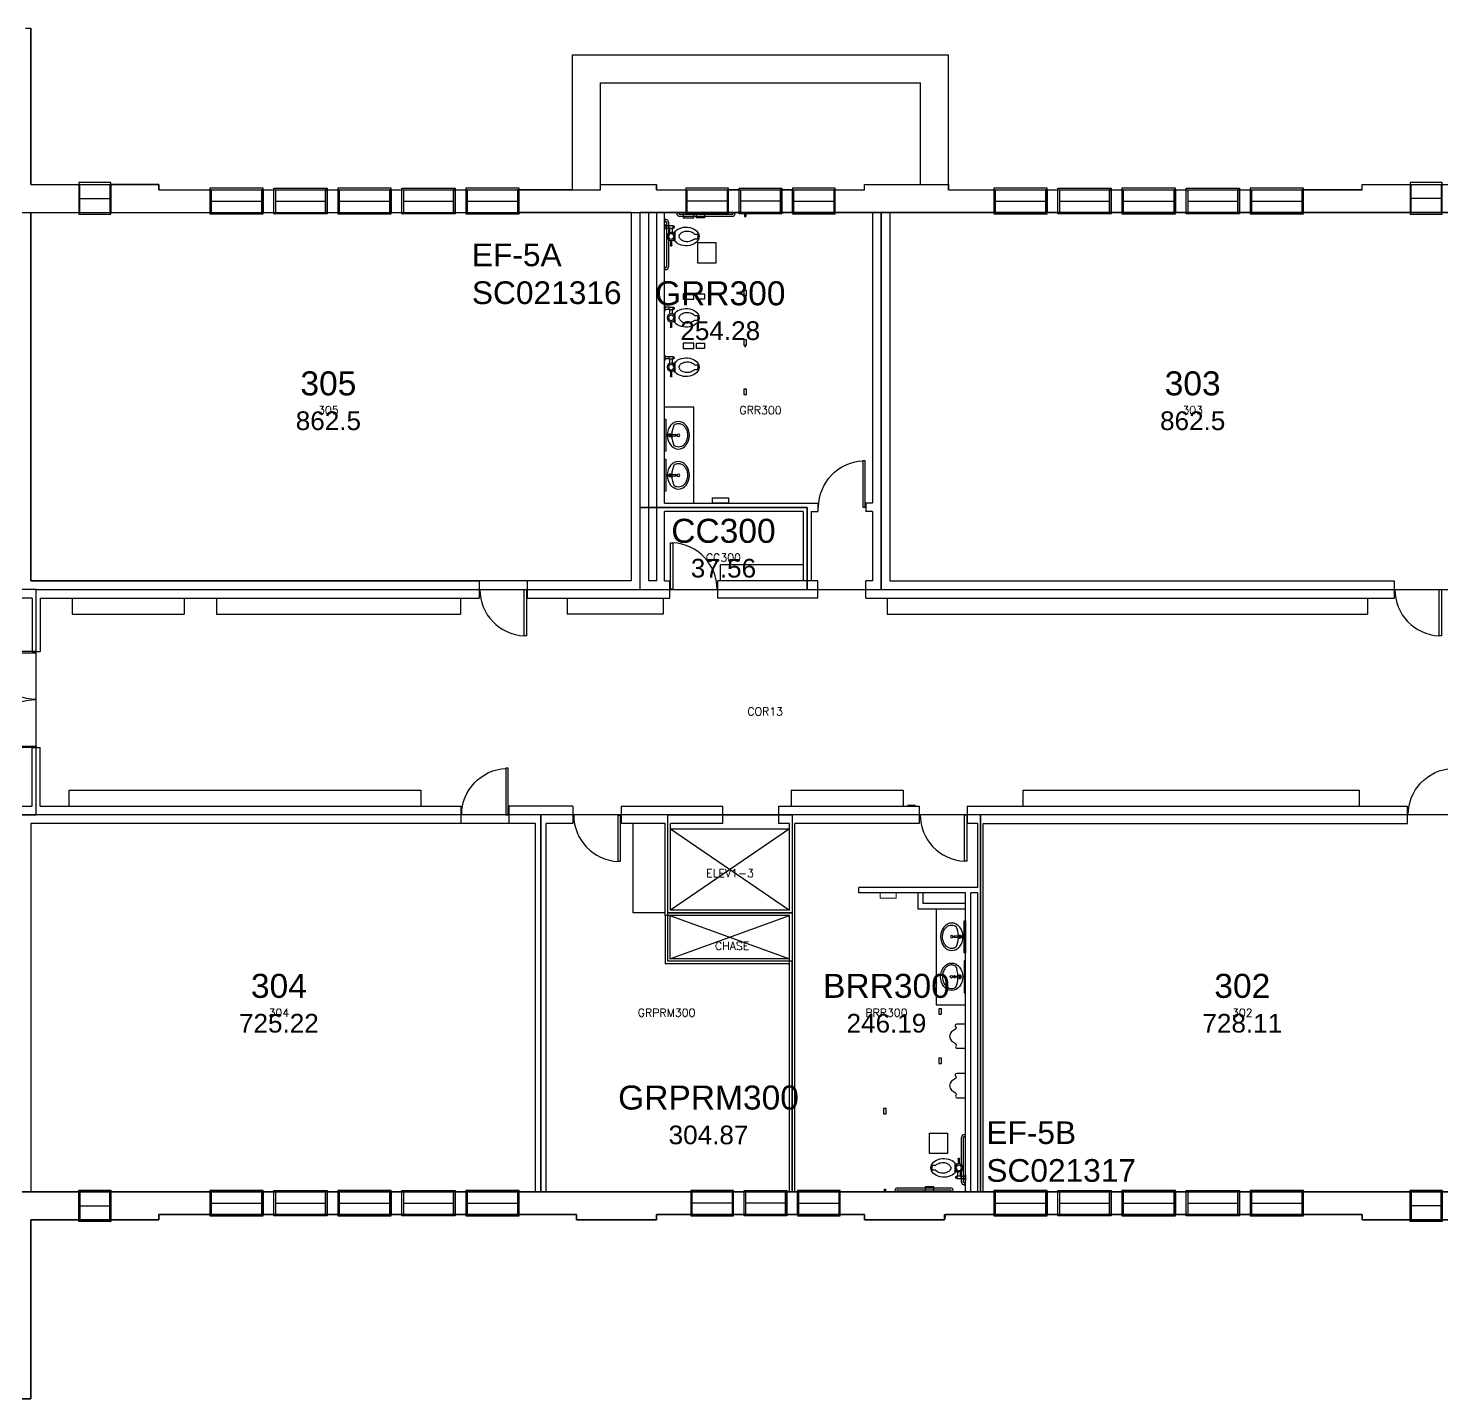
# Model space of a CAD drawing. Header units: inches. Extents: x -13030 to 12419, y -17984 to 4650.
# Drawn here: x -11968 to -10908, y -17728 to -16701 of the extents above; entities that cross this region are included whole.
import ezdxf
from ezdxf.enums import TextEntityAlignment as Align

# ---------------------------------------------------------------- set-up
doc = ezdxf.new("R2010")
doc.units = ezdxf.units.IN
doc.header["$LTSCALE"] = 48
doc.header["$MEASUREMENT"] = 0
doc.layers.get('0').update_dxf_attribs({"linetype": 'CONTINUOUS'})
for name, color, linetype in [('A-DOOR', 30, 'CONTINUOUS'), ('a-flor-chas', 41, 'CONTINUOUS'), ('A-FLR-TPTN', 30, 'CONTINUOUS'), ('A-FURN', 41, 'CONTINUOUS'), ('A-PFIX', 3, 'CONTINUOUS'), ('a-wall-int', 1, 'CONTINUOUS'), ('A-WALLS', 1, 'CONTINUOUS'), ('A-WIN', 30, 'CONTINUOUS'), ('CAFM_BLDG_OTLN', 41, 'CONTINUOUS'), ('CAFM_Gross', 200, 'CONTINUOUS'), ('CAFM_ID', 8, 'CONTINUOUS'), ('CAFM_MeasuredGross', 50, 'CONTINUOUS'), ('CAFM_SPACE', 5, 'CONTINUOUS'), ('CAFM_Space_Label', 7, 'CONTINUOUS'), ('FCA HVAC EQ', 30, 'CONTINUOUS')]:
    doc.layers.add(name, color=color, linetype=linetype)
doc.layers.add('A-FLOR-SPCL', color=2, linetype='CONTINUOUS', lineweight=15)
doc.layers.add('A-Flor-Tptn', color=30, linetype='CONTINUOUS', lineweight=18)
doc.styles.add('ARIAL', font='arial.ttf')
doc.styles.add('ATT', font='txt')
doc.styles.add('CAFM-TXT', font='txt.shx', dxfattribs={"height": 6})

# ---------------------------------------------------------------- blocks, each defined once
blk = doc.blocks.new('WN1')
for p, q in [((0, -0.5625), (0, 0.5625)), ((0, 0.5625), (1, 0.5625)), ((1, 0.5625), (1, -0.5625)), ((0, 0.5), (0.03125, 0.5)), ((0.03125, 0.5), (0.03125, -0.5)), ((1, 0.5), (0.96875, 0.5)), ((0.96875, -0.5), (0.96875, 0.5)), ((0.03125, 0), (0.96875, 0)), ((0, -0.5), (0.03125, -0.5)), ((1, -0.5), (0.96875, -0.5)), ((1, -0.5625), (0, -0.5625))]:
    blk.add_line(p, q)
blk = doc.blocks.new('DR-S90')
for p, q in [((0.015, 0.005), (0.015, 0.97)), ((0.015, 0.97), (0.062, 0.97)), ((0.062, 0.97), (0.062, 0.005)), ((0.062, 0.005), (0.015, 0.005))]:
    blk.add_line(p, q)
blk.add_arc((0.015, 0), 0.97, 360, 87.217)
blk = doc.blocks.new('DR-DOUB')
for p, q in [((0, 0.5), (0.015625, 0.5)), ((0, 0), (0, 0.5)), ((0.015625, 0.5), (0.015625, 0)), ((1, 0.5), (0.984375, 0.5)), ((0.984375, 0.5), (0.984375, 0)), ((1, 0), (1, 0.5)), ((0.015625, 0), (0, 0)), ((0.984375, 0), (1, 0))]:
    blk.add_line(p, q)
for centre, start, end in [((0, 0), 0, 90), ((1, 0), 90, 180)]:
    blk.add_arc(centre, 0.5, start, end)
blk = doc.blocks.new('A$C158C44AE')
at = {"ltscale": 0.5}
for p, q in [((8.5, 43.6), (8.5, 43.4)), ((11.5, 43.4), (8.5, 43.4)), ((9.3, 43.4), (9.3, 42.6)), ((10.8, 43.4), (10.8, 42.6)), ((11.5, 43.6), (11.5, 43.4)), ((50.5, 43.6), (50.5, 43.4)), ((53.5, 43.4), (50.5, 43.4)), ((51.3, 43.4), (51.3, 42.6)), ((52.8, 43.4), (52.8, 42.6)), ((53.5, 43.6), (53.5, 43.4)), ((0, 39), (0.2, 39)), ((0, 36), (0.2, 36)), ((0.2, 39), (0.2, 36)), ((0.2, 38.3), (1, 38.3)), ((0.2, 36.8), (1, 36.8)), ((1.5, 36.3), (1.5, 2.8)), ((3, 36.3), (3, 2.8)), ((50.8, 42.1), (11.3, 42.1)), ((50.8, 40.6), (11.3, 40.6)), ((0, 3), (0.2, 3)), ((0, 0), (0.2, 0)), ((0.2, 0), (0.2, 3)), ((0.2, 2.3), (1, 2.3)), ((0.2, 0.8), (1, 0.8))]:
    blk.add_line(p, q, dxfattribs=at)
for centre, radius, start, end in [((11.3, 42.6), 2, 180, 270), ((11.3, 42.6), 0.5, 180, 270), ((50.8, 42.6), 2, 270, 0), ((50.8, 42.6), 0.5, 270, 0), ((1, 36.3), 2, 0, 90), ((1, 36.3), 0.5, 0, 90), ((1, 2.8), 0.5, 270, 0), ((1, 2.8), 2, 270, 0)]:
    blk.add_arc(centre, radius, start, end, dxfattribs=at)
blk = doc.blocks.new('uri2')
at = {"flags": 128}
blk.add_lwpolyline([(10.4, 3.3), (7.6, 5.3, -0.277747), (7, 6.1), (7, 6.3, -0.158056), (7.3, 7.3, 0.609508), (6.4, 9), (0, 9), (0, -9), (6.6, -9, 0.685186), (7.4, -7.1, -0.211068), (7, -6.3), (7, -6.1, -0.277747), (7.6, -5.3), (10.4, -3.3, 0.481728), (10.4, 3.3)], format="xyb", close=True, dxfattribs=at)
blk = doc.blocks.new('push lav')
for p, q in [((0.8, -6.1), (-0.7, -6.1)), ((-0.4, -4.7), (-0.5, -2.2)), ((0.5, -2.2), (0.4, -4.7))]:
    blk.add_line(p, q)
for points in [[(-7.9, -3.2, 0.098679), (-0.6, -4.8, 0.098679)], [(0.7, -4.8, 0.097688), (7.9, -3.2)]]:
    blk.add_lwpolyline(points, format="xyb")
blk.add_lwpolyline([(-0.2, -4.7), (0.2, -4.7, -0.414214), (0.8, -5.3), (0.8, -6.9, -0.414214), (0.7, -7), (-0.6, -7, -0.414214), (-0.7, -6.9), (-0.7, -5.3, -0.414214)], format="xyb", close=True)
blk.add_circle((0, 0), 0.933)
for centre, radius, start, end in [((0, -6.2), 1.25, 128.8964, 51.1036), ((0, -6.2), 1, 142.1808, 218.2793), ((0, -2.2), 0.699, 313.1856, 225.4202), ((0, -6.2), 1, 233.5734, 306.4266), ((0, -2.2), 0.498, 354.7676, 181.7296), ((0, -6.2), 1, 321.7207, 37.8192)]:
    blk.add_arc(centre, radius, start, end)
blk.add_ellipse((0, -0.1), major_axis=(-10.3, 0), ratio=0.812465)
blk.add_open_spline([(7.9, -3.2), (8, -2.9), (8.2, -2.7), (8.6, -1.7), (8.8, -1), (8.9, 0.6), (8.7, 1.4), (8.1, 2.9), (7.6, 3.6), (6.3, 4.8), (5.5, 5.4), (3.6, 6.3), (2.6, 6.6), (0.5, 6.9), (-0.6, 6.9), (-2.7, 6.5), (-3.7, 6.2), (-5.6, 5.3), (-6.4, 4.8), (-7.6, 3.5), (-8.1, 2.8), (-8.7, 1.3), (-8.8, 0.6), (-8.8, -0.1), (-8.8, -0.7), (-8.7, -1.3), (-8.4, -2.3), (-8.2, -2.8), (-7.9, -3.2)], degree=3, knots=[2.657916, 2.657916, 2.657916, 2.657916, 2.76688, 2.76688, 3.121874, 3.121874, 3.476868, 3.476868, 3.831863, 3.831863, 4.186857, 4.186857, 4.541851, 4.541851, 4.896845, 4.896845, 5.251839, 5.251839, 5.606834, 5.606834, 5.961828, 5.961828, 6.283185, 6.283185, 6.283185, 6.565106, 6.565106, 6.766844, 6.766844, 6.766844, 6.766844])
blk = doc.blocks.new('toidy3')
at = {"color": 0, "linetype": 'ByBlock', "lineweight": -2}
for p, q in [((4.6, 3), (4.4, 6.7)), ((4.6, 7), (5.3, 7)), ((5.6, 6.7), (5.4, 3)), ((8, 3.7), (8, -3.7)), ((22.4, 1.8), (25.7, 1.8)), ((3.5, -6.3), (0.2, -6.3)), ((3.5, -7.9), (0.2, -7.9)), ((4, -2.8), (4, -6)), ((6, -2.8), (6, -6)), ((22.4, -1.8), (25.7, -1.8))]:
    blk.add_line(p, q, dxfattribs=at)
for points in [[(0, -9.1), (0.2, -9.1), (0.2, -5.1), (0, -5.1)], [(3.5, -8.1), (6.4, -8.1), (6.4, -6), (3.5, -6)], [(6.4, -7.9), (6.9, -7.9), (6.9, -6.3), (6.4, -6.3)], [(6.9, -7.4), (7.3, -7.4), (7.3, -6.7), (6.9, -6.7)]]:
    blk.add_lwpolyline(points, close=True, dxfattribs=at)
for radius in [3.02, 2.02]:
    blk.add_circle((5, 0), radius, dxfattribs=at)
for centre, radius, start, end in [((4.6, 6.7), 0.25, 90, 185.3528), ((5.3, 6.7), 0.25, 354.6472, 90), ((3.6, 8), 6.17, 298.4995, 315.9186), ((3.6, -8), 6.17, 44.0814, 61.5005)]:
    blk.add_arc(centre, radius, start, end, dxfattribs=at)
blk.add_ellipse((16.2, 0), major_axis=(9.75, 0), ratio=0.717949, start_param=3.703662, end_param=8.862708, dxfattribs=at)
for points, knots in [([(22.4, 1.8), (22.2, 1.9), (22.1, 2.1), (21.6, 2.5), (21.3, 2.8), (20.4, 3.3), (19.8, 3.5), (18.7, 3.8), (18.1, 3.9), (16.9, 4), (16.3, 4), (15.2, 3.8), (14.6, 3.7), (13.6, 3.3), (13.1, 3), (12.3, 2.5), (12, 2.2), (11.5, 1.5), (11.3, 1.2), (11.1, 0.6), (11, 0.3), (11, 0), (11, 0), (11, 0), (11, -0.3), (11, -0.6), (11.3, -1.2), (11.4, -1.5), (11.9, -2.1), (12.2, -2.4), (13, -3), (13.5, -3.2), (14.5, -3.6), (15, -3.8), (16.2, -4), (16.8, -4), (18, -4), (18.6, -3.9), (19.7, -3.6), (20.3, -3.4), (21.2, -2.9), (21.6, -2.6), (22.1, -2.1), (22.2, -1.9), (22.4, -1.8)], [3.676977, 3.676977, 3.676977, 3.676977, 3.813181, 3.813181, 4.085551, 4.085551, 4.357921, 4.357921, 4.630291, 4.630291, 4.902661, 4.902661, 5.175031, 5.175031, 5.447402, 5.447402, 5.719772, 5.719772, 5.992142, 5.992142, 6.264512, 6.264512, 6.283185, 6.283185, 6.283185, 6.555555, 6.555555, 6.827925, 6.827925, 7.100296, 7.100296, 7.372666, 7.372666, 7.645036, 7.645036, 7.917406, 7.917406, 8.189776, 8.189776, 8.462146, 8.462146, 8.734516, 8.734516, 8.889387, 8.889387, 8.889387, 8.889387]), ([(24.6, -1.8), (24.7, -1.5), (24.8, -1.1), (25.1, -0.2), (25, 0.5), (24.8, 1.4), (24.7, 1.6), (24.6, 1.8)], [2.8272874, 2.8272874, 2.8272874, 2.8272874, 2.9918259, 2.9918259, 3.3572959, 3.3572959, 3.4559427, 3.4559427, 3.4559427, 3.4559427])]:
    blk.add_open_spline(points, degree=3, knots=knots, dxfattribs=at)
at = {"style": 'ATT', "text_generation_flag": 4}
for tag, p, flags in [('ITEM', (36.1, -2.5), 3), ('ROOM_NUMBER', (36.1, -17.5), 1)]:
    blk.add_attdef(tag, p, '', height=6, dxfattribs=dict(at, flags=flags))

msp = doc.modelspace()

# ---------------------------------------------------------------- linework, layer by layer
at = {"layer": 'A-DOOR'}
for p, q in [((-11266.2, -17325), (-11266.2, -17290.3)), ((-11266.2, -17290.3), (-11264.5, -17290.3)), ((-11264.5, -17290.3), (-11264.5, -17325)), ((-11264.5, -17325), (-11266.2, -17325))]:
    msp.add_line(p, q, dxfattribs=at)
msp.add_ellipse((-11264.5, -17290.1), major_axis=(-24.7, -24.7), ratio=1, start_param=5.497787, end_param=7.020011, dxfattribs=at)
at = {"layer": 'a-flor-chas'}
for p, q in [((-11487, -17398.2), (-11397.4, -17365.8)), ((-11487, -17365.8), (-11397.4, -17398.2))]:
    msp.add_line(p, q, dxfattribs=at)
at = {"layer": 'A-FLOR-SPCL'}
msp.add_line((-11302.9, -17283.1), (-11308.9, -17283.1), dxfattribs=at)
at = {"layer": 'A-Flor-Tptn'}
msp.add_lwpolyline([(-11329.3, -17348.8), (-11329.3, -17352.8), (-11317.3, -17352.8), (-11317.3, -17348.8), (-11329.3, -17348.8)], dxfattribs=at)
at = {"layer": 'A-FLR-TPTN'}
for p, q in [((-11431.1, -16838.8), (-11431.1, -16841.8)), ((-11430.1, -16838.8), (-11430.1, -16841.8)), ((-11431.1, -16841.8), (-11430.1, -16841.8)), ((-11431.1, -16902.3), (-11430.1, -16902.3)), ((-11431.1, -16939.3), (-11430.1, -16939.3)), ((-11491.1, -16993.8), (-11490.1, -16993.8)), ((-11490.1, -16993.8), (-11490.1, -17017.8)), ((-11490.1, -17017.8), (-11491.1, -17017.8)), ((-11491.1, -17023.8), (-11490.1, -17023.8)), ((-11490.1, -17023.8), (-11490.1, -17047.8)), ((-11490.1, -17047.8), (-11491.1, -17047.8)), ((-11266.4, -17393.6), (-11266.4, -17369.6)), ((-11266.4, -17369.6), (-11265.4, -17369.6)), ((-11265.4, -17369.6), (-11265.4, -17393.6)), ((-11265.4, -17393.6), (-11266.4, -17393.6)), ((-11266.4, -17399.6), (-11266.4, -17423.6)), ((-11265.4, -17399.6), (-11266.4, -17399.6)), ((-11265.4, -17423.6), (-11265.4, -17399.6)), ((-11266.4, -17423.6), (-11265.4, -17423.6)), ((-11326.4, -17570.8), (-11325.4, -17570.8)), ((-11326.4, -17570.8), (-11326.4, -17572.8)), ((-11325.4, -17570.8), (-11325.4, -17572.8))]:
    msp.add_line(p, q, dxfattribs=at)
for points in [[(-11477.1, -16842.8), (-11469.1, -16842.8), (-11469.1, -16838.8), (-11477.1, -16838.8), (-11477.1, -16842.8)], [(-11467.1, -16838.8), (-11461.1, -16838.8), (-11461.1, -16842.8), (-11467.1, -16842.8), (-11467.1, -16838.8)], [(-11477.1, -16903.8), (-11469.1, -16903.8), (-11469.1, -16899.8), (-11477.1, -16899.8), (-11477.1, -16903.8)], [(-11467.1, -16899.8), (-11461.1, -16899.8), (-11461.1, -16903.8), (-11467.1, -16903.8), (-11467.1, -16899.8)], [(-11431.6, -16897.3), (-11431.6, -16901.3), (-11429.6, -16901.3), (-11429.6, -16897.3), (-11431.6, -16897.3)], [(-11431.6, -16934.3), (-11431.6, -16938.3), (-11429.6, -16938.3), (-11429.6, -16934.3), (-11431.6, -16934.3)], [(-11477.1, -16940.8), (-11469.1, -16940.8), (-11469.1, -16936.8), (-11477.1, -16936.8), (-11477.1, -16940.8)], [(-11467.1, -16936.8), (-11461.1, -16936.8), (-11461.1, -16940.8), (-11467.1, -16940.8), (-11467.1, -16936.8)], [(-11431.6, -16971.3), (-11431.6, -16975.3), (-11429.6, -16975.3), (-11429.6, -16971.3), (-11431.6, -16971.3)], [(-11455.1, -17056.8), (-11455.1, -17052.8), (-11443.1, -17052.8), (-11443.1, -17056.8), (-11455.1, -17056.8)], [(-11285.4, -17435.7), (-11285.4, -17439.7), (-11283.4, -17439.7), (-11283.4, -17435.7), (-11285.4, -17435.7)], [(-11285.4, -17472.7), (-11285.4, -17476.7), (-11283.4, -17476.7), (-11283.4, -17472.7), (-11285.4, -17472.7)], [(-11326.9, -17510.3), (-11326.9, -17514.3), (-11324.9, -17514.3), (-11324.9, -17510.3), (-11326.9, -17510.3)], [(-11289.4, -17572.8), (-11295.4, -17572.8), (-11295.4, -17568.8), (-11289.4, -17568.8), (-11289.4, -17572.8)]]:
    msp.add_lwpolyline(points, dxfattribs=at)
at = {"layer": 'A-FURN'}
for p, q in [((-11387.1, -17102.8), (-11449.1, -17102.8)), ((-11449.1, -17114.8), (-11449.1, -17102.8)), ((-11935.1, -17127.8), (-11935.1, -17139.8)), ((-11851.1, -17127.8), (-11851.1, -17139.8)), ((-11827.1, -17127.8), (-11827.1, -17139.8)), ((-11644.1, -17127.8), (-11644.1, -17139.8)), ((-11564.1, -17127.8), (-11564.1, -17139.8)), ((-11492.1, -17127.8), (-11492.1, -17139.8)), ((-11324.1, -17127.8), (-11324.1, -17139.8)), ((-10964.1, -17127.8), (-10964.1, -17139.8)), ((-11935.1, -17139.8), (-11851.1, -17139.8)), ((-11827.1, -17139.8), (-11644.1, -17139.8)), ((-11492.1, -17139.8), (-11564.1, -17139.8)), ((-11324.1, -17139.8), (-10964.1, -17139.8)), ((-11937.7, -17271.8), (-11673.7, -17271.8)), ((-11937.7, -17271.8), (-11937.7, -17283.8)), ((-11673.7, -17271.8), (-11673.7, -17283.8)), ((-11396.1, -17271.8), (-11312.1, -17271.8)), ((-11396.1, -17271.8), (-11396.1, -17283.8)), ((-11312.1, -17271.8), (-11312.1, -17283.8)), ((-11222.1, -17271.8), (-10970.1, -17271.8)), ((-11222.1, -17283.8), (-11222.1, -17271.8)), ((-10970.1, -17283.8), (-10970.1, -17271.8)), ((-11514.6, -17363.8), (-11514.6, -17296.8)), ((-11397.4, -17300.8), (-11486.6, -17361.8)), ((-11486.6, -17300.8), (-11397.4, -17361.8)), ((-11486.6, -17300.8), (-11397.4, -17300.8)), ((-11490.6, -17363.8), (-11514.6, -17363.8))]:
    msp.add_line(p, q, dxfattribs=at)
for points in [[(-11469.1, -17056.8), (-11469.1, -16984.8), (-11491.1, -16984.8)], [(-11287.4, -17360.6), (-11287.4, -17432.6), (-11265.4, -17432.6)]]:
    msp.add_lwpolyline(points, dxfattribs=at)
at = {"layer": 'A-PFIX'}
for p, q in [((-11491.1, -17013.7), (-11491.1, -16989.7)), ((-11491.1, -17013.7), (-11491.1, -16989.7)), ((-11491.1, -17043.7), (-11491.1, -17019.7)), ((-11491.1, -17043.7), (-11491.1, -17019.7))]:
    msp.add_line(p, q, dxfattribs=at)
at = {"layer": 'a-wall-int'}
for p, q in [((-11490.6, -17365.8), (-11490.6, -17401.8)), ((-11487, -17365.8), (-11487, -17398.2)), ((-11397.4, -17398.2), (-11487, -17398.2)), ((-11397.4, -17401.8), (-11490.6, -17401.8))]:
    msp.add_line(p, q, dxfattribs=at)
at = {"layer": 'A-WALLS'}
for p, q in [((-11970.1, -16700.8), (-11966.1, -16700.8)), ((-11966.1, -16700.8), (-11966.1, -16817.8)), ((-11966.1, -16817.8), (-11966.1, -16700.8)), ((-11560.1, -16720.8), (-11278.1, -16720.8)), ((-11560.1, -16821.8), (-11560.1, -16720.8)), ((-11278.1, -16821.8), (-11278.1, -16720.8)), ((-11539.1, -16741.8), (-11299.1, -16741.8)), ((-11539.1, -16817.8), (-11539.1, -16741.8)), ((-11299.1, -16817.8), (-11299.1, -16741.8)), ((-11966.1, -16817.8), (-11930.1, -16817.8)), ((-11930.1, -16817.8), (-11930.1, -16838.8)), ((-11906.1, -16817.8), (-11906.1, -16838.8)), ((-11870.1, -16817.8), (-11906.1, -16817.8)), ((-11870.1, -16821.8), (-11870.1, -16817.8)), ((-11539.1, -16817.8), (-11497.1, -16817.8)), ((-11497.1, -16821.8), (-11497.1, -16817.8)), ((-11341.1, -16821.8), (-11341.1, -16817.8)), ((-11341.1, -16817.8), (-11299.1, -16817.8)), ((-10968.1, -16817.8), (-10932.1, -16817.8)), ((-10968.1, -16821.8), (-10968.1, -16817.8)), ((-10932.1, -16817.8), (-10932.1, -16838.8)), ((-11870.1, -16821.8), (-11832.1, -16821.8)), ((-11832.1, -16821.8), (-11832.1, -16838.8)), ((-11792.1, -16821.8), (-11792.1, -16838.8)), ((-11792.1, -16821.8), (-11784.1, -16821.8)), ((-11784.1, -16838.8), (-11784.1, -16821.8)), ((-11744.1, -16838.8), (-11744.1, -16821.8)), ((-11744.1, -16821.8), (-11736.1, -16821.8)), ((-11736.1, -16821.8), (-11736.1, -16838.8)), ((-11696.1, -16821.8), (-11696.1, -16838.8)), ((-11696.1, -16821.8), (-11688.1, -16821.8)), ((-11688.1, -16838.8), (-11688.1, -16821.8)), ((-11648.1, -16838.8), (-11648.1, -16821.8)), ((-11648.1, -16821.8), (-11640.1, -16821.8)), ((-11640.1, -16821.8), (-11640.1, -16838.8)), ((-11600.1, -16838.8), (-11600.1, -16821.8)), ((-11560.1, -16821.8), (-11600.1, -16821.8)), ((-11497.1, -16821.8), (-11475.1, -16821.8)), ((-11475.1, -16821.8), (-11475.1, -16838.8)), ((-11443.1, -16838.8), (-11443.1, -16821.8)), ((-11435.1, -16821.8), (-11443.1, -16821.8)), ((-11435.1, -16838.8), (-11435.1, -16821.8)), ((-11403.1, -16838.8), (-11403.1, -16821.8)), ((-11395.1, -16821.8), (-11403.1, -16821.8)), ((-11395.1, -16838.8), (-11395.1, -16821.8)), ((-11363.1, -16821.8), (-11341.1, -16821.8)), ((-11363.1, -16838.8), (-11363.1, -16821.8)), ((-11278.1, -16821.8), (-11244.1, -16821.8)), ((-11244.1, -16821.8), (-11244.1, -16838.8)), ((-11204.1, -16821.8), (-11196.1, -16821.8)), ((-11204.1, -16821.8), (-11204.1, -16838.8)), ((-11196.1, -16838.8), (-11196.1, -16821.8)), ((-11156.1, -16821.8), (-11148.1, -16821.8)), ((-11156.1, -16838.8), (-11156.1, -16821.8)), ((-11148.1, -16821.8), (-11148.1, -16838.8)), ((-11108.1, -16821.8), (-11100.1, -16821.8)), ((-11108.1, -16821.8), (-11108.1, -16838.8)), ((-11100.1, -16838.8), (-11100.1, -16821.8)), ((-11060.1, -16821.8), (-11052.1, -16821.8)), ((-11060.1, -16838.8), (-11060.1, -16821.8)), ((-11052.1, -16821.8), (-11052.1, -16838.8)), ((-10968.1, -16821.8), (-11012.1, -16821.8)), ((-11012.1, -16838.8), (-11012.1, -16821.8)), ((-11966.1, -16838.8), (-11930.1, -16838.8)), ((-11966.1, -16838.8), (-11966.1, -17114.8)), ((-11906.1, -16838.8), (-11832.1, -16838.8)), ((-11792.1, -16838.8), (-11784.1, -16838.8)), ((-11744.1, -16838.8), (-11736.1, -16838.8)), ((-11696.1, -16838.8), (-11688.1, -16838.8)), ((-11648.1, -16838.8), (-11640.1, -16838.8)), ((-11516.1, -16838.8), (-11600.1, -16838.8)), ((-11516.1, -16838.8), (-11516.1, -17114.8)), ((-11503.1, -16838.8), (-11497.1, -16838.8)), ((-11503.1, -16838.8), (-11503.1, -17114.8)), ((-11497.1, -16838.8), (-11497.1, -17114.8)), ((-11491.1, -16838.8), (-11475.1, -16838.8)), ((-11491.1, -17056.8), (-11491.1, -16838.8)), ((-11491.1, -16874.3), (-11491.1, -16838.8)), ((-11435.1, -16838.8), (-11443.1, -16838.8)), ((-11395.1, -16838.8), (-11403.1, -16838.8)), ((-11363.1, -16838.8), (-11335.1, -16838.8)), ((-11335.1, -16838.8), (-11335.1, -17056.8)), ((-11322.1, -16838.8), (-11322.1, -17114.8)), ((-11322.1, -16838.8), (-11244.1, -16838.8)), ((-11204.1, -16838.8), (-11196.1, -16838.8)), ((-11156.1, -16838.8), (-11148.1, -16838.8)), ((-11108.1, -16838.8), (-11100.1, -16838.8)), ((-11060.1, -16838.8), (-11052.1, -16838.8)), ((-10932.1, -16838.8), (-11012.1, -16838.8)), ((-11491.1, -17056.8), (-11376.1, -17056.8)), ((-11376.1, -17056.8), (-11376.1, -17062.8)), ((-11335.1, -17056.8), (-11340.1, -17056.8)), ((-11340.1, -17056.8), (-11340.1, -17062.8)), ((-11491.1, -17114.8), (-11491.1, -17062.8)), ((-11387.1, -17062.8), (-11491.1, -17062.8)), ((-11387.1, -17062.8), (-11387.1, -17114.8)), ((-11381.1, -17062.8), (-11381.1, -17114.8)), ((-11381.1, -17062.8), (-11376.1, -17062.8)), ((-11335.1, -17062.8), (-11340.1, -17062.8)), ((-11335.1, -17062.8), (-11335.1, -17114.8)), ((-11966.1, -17114.8), (-11630.1, -17114.8)), ((-11630.1, -17114.8), (-11630.1, -17127.8)), ((-11516.1, -17114.8), (-11594.1, -17114.8)), ((-11594.1, -17114.8), (-11594.1, -17127.8)), ((-11497.1, -17114.8), (-11503.1, -17114.8)), ((-11491.1, -17114.8), (-11487.1, -17114.8)), ((-11487.1, -17127.8), (-11487.1, -17114.8)), ((-11387.1, -17114.8), (-11451.1, -17114.8)), ((-11451.1, -17127.8), (-11451.1, -17114.8)), ((-11381.1, -17114.8), (-11387.1, -17114.8)), ((-11376.1, -17114.8), (-11381.1, -17114.8)), ((-11376.1, -17127.8), (-11376.1, -17114.8)), ((-11335.1, -17114.8), (-11340.1, -17114.8)), ((-11340.1, -17127.8), (-11340.1, -17114.8)), ((-11322.1, -17114.8), (-10944.1, -17114.8)), ((-10944.1, -17114.8), (-10944.1, -17127.8)), ((-11965.1, -17127.8), (-12007.1, -17127.8)), ((-11965.1, -17127.8), (-11965.1, -17167.8)), ((-11959.1, -17127.8), (-11959.1, -17167.8)), ((-11959.1, -17127.8), (-11630.1, -17127.8)), ((-11594.1, -17127.8), (-11487.1, -17127.8)), ((-11376.1, -17127.8), (-11451.1, -17127.8)), ((-11340.1, -17127.8), (-10944.1, -17127.8)), ((-11965.1, -17167.8), (-11959.1, -17167.8)), ((-11965.1, -17283.8), (-11965.1, -17239.8)), ((-11965.1, -17239.8), (-11959.1, -17239.8)), ((-11959.1, -17283.8), (-11959.1, -17239.8)), ((-12001.1, -17283.8), (-11965.1, -17283.8)), ((-11959.1, -17283.8), (-11643.7, -17283.8)), ((-11643.7, -17283.8), (-11643.7, -17296.8)), ((-11559.7, -17283.8), (-11607.7, -17283.8)), ((-11607.7, -17283.8), (-11607.7, -17296.8)), ((-11559.7, -17283.8), (-11559.7, -17296.8)), ((-11523.7, -17283.8), (-11523.7, -17296.8)), ((-11523.7, -17283.8), (-11447.4, -17283.8)), ((-11447.4, -17296.8), (-11447.4, -17283.8)), ((-11405.4, -17296.8), (-11405.4, -17283.8)), ((-11405.4, -17283.8), (-11300.1, -17283.8)), ((-11300.1, -17283.8), (-11300.1, -17296.8)), ((-11264.1, -17283.8), (-11264.1, -17296.8)), ((-11264.1, -17283.8), (-10934.1, -17283.8)), ((-10934.1, -17296.8), (-10934.1, -17283.8)), ((-11966.1, -17296.8), (-11966.1, -17572.8)), ((-11587.7, -17296.8), (-11966.1, -17296.8)), ((-11587.7, -17296.8), (-11607.7, -17296.8)), ((-11587.7, -17296.8), (-11607.7, -17296.8)), ((-11587.7, -17572.8), (-11587.7, -17296.8)), ((-11579.7, -17572.8), (-11579.7, -17296.8)), ((-11559.7, -17296.8), (-11579.7, -17296.8)), ((-11490.6, -17296.8), (-11523.7, -17296.8)), ((-11490.6, -17365.8), (-11490.6, -17296.8)), ((-11486.6, -17361.8), (-11486.6, -17296.8)), ((-11447.4, -17296.8), (-11486.6, -17296.8)), ((-11397.4, -17296.8), (-11405.4, -17296.8)), ((-11397.4, -17361.8), (-11397.4, -17296.8)), ((-11393.4, -17572.8), (-11393.4, -17296.8)), ((-11300.1, -17296.8), (-11393.4, -17296.8)), ((-11256.1, -17296.8), (-11264.1, -17296.8)), ((-11256.1, -17344.8), (-11256.1, -17296.8)), ((-11252.1, -17572.8), (-11252.1, -17296.8)), ((-11252.1, -17296.8), (-10934.1, -17296.8)), ((-11256.1, -17344.8), (-11345.4, -17344.8)), ((-11345.4, -17348.8), (-11345.4, -17344.8)), ((-11265.4, -17348.8), (-11345.4, -17348.8)), ((-11301.2, -17348.8), (-11301.2, -17360.6)), ((-11297.2, -17356.6), (-11297.2, -17348.8)), ((-11265.4, -17356.6), (-11297.2, -17356.6)), ((-11265.4, -17572.8), (-11265.4, -17348.8)), ((-11256.1, -17348.8), (-11261.4, -17348.8)), ((-11261.4, -17572.8), (-11261.4, -17348.8)), ((-11256.1, -17572.8), (-11256.1, -17348.8)), ((-11397.4, -17365.8), (-11490.6, -17365.8)), ((-11397.4, -17361.8), (-11486.6, -17361.8)), ((-11397.4, -17572.8), (-11397.4, -17365.8)), ((-11301.2, -17360.6), (-11265.4, -17360.6)), ((-11966.1, -17572.8), (-11930.1, -17572.8)), ((-11930.1, -17593.8), (-11930.1, -17572.8)), ((-11906.1, -17593.8), (-11906.1, -17572.8)), ((-11906.1, -17572.8), (-11832.1, -17572.8)), ((-11832.1, -17572.8), (-11832.1, -17589.8)), ((-11792.1, -17572.8), (-11784.1, -17572.8)), ((-11792.1, -17572.8), (-11792.1, -17589.8)), ((-11784.1, -17589.8), (-11784.1, -17572.8)), ((-11744.1, -17572.8), (-11736.1, -17572.8)), ((-11744.1, -17589.8), (-11744.1, -17572.8)), ((-11736.1, -17572.8), (-11736.1, -17589.8)), ((-11696.1, -17572.8), (-11688.1, -17572.8)), ((-11696.1, -17572.8), (-11696.1, -17589.8)), ((-11688.1, -17589.8), (-11688.1, -17572.8)), ((-11648.1, -17572.8), (-11640.1, -17572.8)), ((-11648.1, -17589.8), (-11648.1, -17572.8)), ((-11640.1, -17572.8), (-11640.1, -17589.8)), ((-11587.7, -17572.8), (-11600.1, -17572.8)), ((-11600.1, -17589.8), (-11600.1, -17572.8)), ((-11579.7, -17572.8), (-11471.4, -17572.8)), ((-11471.4, -17572.8), (-11471.4, -17589.8)), ((-11439.4, -17589.8), (-11439.4, -17572.8)), ((-11431.4, -17572.8), (-11439.4, -17572.8)), ((-11431.4, -17589.8), (-11431.4, -17572.8)), ((-11399.4, -17589.8), (-11399.4, -17572.8)), ((-11391.4, -17572.8), (-11399.4, -17572.8)), ((-11391.4, -17589.8), (-11391.4, -17572.8)), ((-11265.4, -17572.8), (-11359.4, -17572.8)), ((-11359.4, -17589.8), (-11359.4, -17572.8)), ((-11261.4, -17572.8), (-11256.1, -17572.8)), ((-11252.1, -17572.8), (-11244.1, -17572.8)), ((-11244.1, -17572.8), (-11244.1, -17589.8)), ((-11204.1, -17572.8), (-11204.1, -17589.8)), ((-11204.1, -17572.8), (-11196.1, -17572.8)), ((-11196.1, -17589.8), (-11196.1, -17572.8)), ((-11156.1, -17589.8), (-11156.1, -17572.8)), ((-11156.1, -17572.8), (-11148.1, -17572.8)), ((-11148.1, -17572.8), (-11148.1, -17589.8)), ((-11108.1, -17572.8), (-11108.1, -17589.8)), ((-11108.1, -17572.8), (-11100.1, -17572.8)), ((-11100.1, -17589.8), (-11100.1, -17572.8)), ((-11060.1, -17589.8), (-11060.1, -17572.8)), ((-11060.1, -17572.8), (-11052.1, -17572.8)), ((-11052.1, -17572.8), (-11052.1, -17589.8)), ((-10932.1, -17572.8), (-11012.1, -17572.8)), ((-11012.1, -17589.8), (-11012.1, -17572.8)), ((-10932.1, -17593.8), (-10932.1, -17572.8)), ((-11870.1, -17589.8), (-11870.1, -17593.8)), ((-11870.1, -17589.8), (-11832.1, -17589.8)), ((-11792.1, -17589.8), (-11784.1, -17589.8)), ((-11744.1, -17589.8), (-11736.1, -17589.8)), ((-11696.1, -17589.8), (-11688.1, -17589.8)), ((-11648.1, -17589.8), (-11640.1, -17589.8)), ((-11557.1, -17589.8), (-11600.1, -17589.8)), ((-11557.1, -17589.8), (-11557.1, -17593.8)), ((-11497.1, -17589.8), (-11497.1, -17593.8)), ((-11497.1, -17589.8), (-11471.4, -17589.8)), ((-11431.4, -17589.8), (-11439.4, -17589.8)), ((-11391.4, -17589.8), (-11399.4, -17589.8)), ((-11341.1, -17589.8), (-11359.4, -17589.8)), ((-11341.1, -17589.8), (-11341.1, -17593.8)), ((-11281.1, -17589.8), (-11281.1, -17593.8)), ((-11281.1, -17589.8), (-11244.1, -17589.8)), ((-11204.1, -17589.8), (-11196.1, -17589.8)), ((-11156.1, -17589.8), (-11148.1, -17589.8)), ((-11108.1, -17589.8), (-11100.1, -17589.8)), ((-11060.1, -17589.8), (-11052.1, -17589.8)), ((-10968.1, -17589.8), (-11012.1, -17589.8)), ((-10968.1, -17589.8), (-10968.1, -17593.8)), ((-11966.1, -17593.8), (-11930.1, -17593.8)), ((-11966.1, -17593.8), (-11966.1, -17727.8)), ((-11870.1, -17593.8), (-11906.1, -17593.8)), ((-11557.1, -17593.8), (-11497.1, -17593.8)), ((-11341.1, -17593.8), (-11281.1, -17593.8)), ((-10968.1, -17593.8), (-10932.1, -17593.8)), ((-11966.1, -17727.8), (-11987.1, -17727.8))]:
    msp.add_line(p, q, dxfattribs=at)
at = {"layer": 'CAFM_BLDG_OTLN'}
msp.add_lwpolyline([(-11987.1, -17727.8), (-11966.1, -17727.8), (-11966.1, -17593.8), (-11870.1, -17593.8), (-11870.1, -17589.8), (-11557.1, -17589.8), (-11557.1, -17593.8), (-11497.1, -17593.8), (-11497.1, -17589.8), (-11341.1, -17589.8), (-11341.1, -17593.8), (-11281.1, -17593.8), (-11281.1, -17589.8), (-10968.1, -17589.8), (-10968.1, -17593.8), (-10872.1, -17593.8)], dxfattribs=at)
at = {"layer": 'CAFM_Gross'}
for points in [[(-11970.1, -16700.8), (-11966.1, -16700.8), (-11966.1, -16817.8), (-11870.1, -16817.8), (-11870.1, -16821.8), (-11539.1, -16821.8), (-11539.1, -16817.8), (-11497.1, -16817.8), (-11497.1, -16821.8), (-11341.1, -16821.8), (-11341.1, -16817.8), (-11278.1, -16817.8), (-11278.1, -16821.8), (-10968.1, -16821.8), (-10968.1, -16817.8), (-10872.1, -16817.8)], [(-10872.1, -17593.8), (-10968.1, -17593.8), (-10968.1, -17589.8), (-11280.4, -17589.8), (-11281.1, -17593.8), (-11341.1, -17593.8), (-11341.1, -17589.8), (-11497.1, -17589.8), (-11497.1, -17593.8), (-11557.1, -17593.8), (-11557.1, -17589.8), (-11870.1, -17589.8), (-11870.1, -17593.8), (-11966.1, -17593.8), (-11966.1, -17727.8), (-11987.1, -17727.8)]]:
    msp.add_lwpolyline(points, dxfattribs=at)
at = {"layer": 'CAFM_MeasuredGross'}
msp.add_lwpolyline([(-11987.1, -16838.8), (-10851.1, -16838.8), (-10851.1, -16700.8), (-10575.1, -16700.8), (-10575.1, -17710.8), (-10851.1, -17710.8), (-10851.1, -17572.8), (-11987.1, -17572.8), (-11987.1, -17710.8), (-12263.1, -17710.8), (-12263.1, -16700.8), (-11987.1, -16700.8)], close=True, dxfattribs=at)
at = {"layer": 'CAFM_SPACE'}
for points in [[(-11966.1, -17114.8), (-11966.1, -16838.8), (-11516.1, -16838.8), (-11516.1, -17114.8)], [(-11384.1, -17059.8), (-11384.1, -17121.3), (-11328.6, -17121.3), (-11328.6, -16838.8), (-11509.6, -16838.8), (-11509.6, -17059.8)], [(-10861.6, -17121.3), (-10861.6, -16838.8), (-11328.6, -16838.8), (-11328.6, -17121.3)], [(-11509.6, -17059.8), (-11509.6, -17121.3), (-11384.1, -17121.3), (-11384.1, -17059.8)], [(-11962.1, -17121.3), (-12263.1, -17121.3), (-12263.1, -17290.3), (-11962.1, -17290.3)], [(-10869.1, -17121.3), (-10869.1, -17290.3), (-11962.1, -17290.3), (-11962.1, -17121.3)], [(-11976.6, -17290.3), (-11976.6, -17572.8), (-11583.7, -17572.8), (-11583.7, -17290.3)], [(-11583.7, -17290.3), (-11583.7, -17572.8), (-11395.4, -17572.8), (-11395.4, -17400), (-11488.6, -17400), (-11488.6, -17290.3)], [(-11395.4, -17290.3), (-11395.4, -17363.8), (-11488.6, -17363.8), (-11488.6, -17290.3)], [(-11395.4, -17290.3), (-11395.4, -17572.8), (-11254.1, -17572.8), (-11254.1, -17290.3)], [(-11254.1, -17290.3), (-11254.1, -17572.8), (-10861.6, -17572.8), (-10861.6, -17290.3)], [(-11488.6, -17363.8), (-11395.4, -17363.8), (-11395.4, -17400), (-11488.6, -17400)]]:
    msp.add_lwpolyline(points, close=True, dxfattribs=at)
at = {"layer": 'FCA HVAC EQ'}
for points in [[(-11466, -16861.4), (-11452.7, -16861.4), (-11452.7, -16876.7), (-11466, -16876.7)], [(-11292.3, -17528.7), (-11279, -17528.7), (-11279, -17544), (-11292.3, -17544)]]:
    msp.add_lwpolyline(points, close=True, dxfattribs=at)

# ---------------------------------------------------------------- block references
at = {"layer": 'A-DOOR'}
for p, xscale, yscale in [((-11340.1, -17059.8), -36, 36), ((-11487.1, -17121.3), 36, 36), ((-11594.1, -17121.3), -36, -36), ((-10908.1, -17121.3), -36, -36), ((-11607.7, -17290.3), -36, 36), ((-11523.7, -17290.3), -36, -36)]:
    msp.add_blockref('DR-S90', p, dxfattribs=dict(at, xscale=xscale, yscale=yscale))
for name, p, xscale, yscale, rotation in [('DR-DOUB', (-11962.1, -17167.8), -72, 72, 90), ('DR-S90', (-10898.1, -17290.3), 36, -36, 179.9999999999997)]:
    msp.add_blockref(name, p, dxfattribs=dict(at, xscale=xscale, yscale=yscale, rotation=rotation))
at = {"layer": 'A-FLOR-SPCL'}
msp.add_blockref('A$C158C44AE', (-11491.1, -16882.4), dxfattribs=at)
msp.add_blockref('A$C158C44AE', (-11491.1, -16882.4), dxfattribs=at)
at = {"layer": 'A-FLR-TPTN'}
msp.add_blockref('A$C158C44AE', (-11491.1, -16882.4), dxfattribs=at)
at = {"layer": 'A-FLR-TPTN', "rotation": 180}
msp.add_blockref('A$C158C44AE', (-11265.4, -17529.2), dxfattribs=at)
at = {"layer": 'A-PFIX', "xscale": -1}
for name, p, rotation in [('toidy3', (-11491.1, -16856.8), 180), ('toidy3', (-11491.1, -16917.8), 180), ('toidy3', (-11491.1, -16954.8), 180), ('push lav', (-11480.6, -17005.8), 270), ('push lav', (-11480.6, -17035.8), 270), ('push lav', (-11275.8, -17381.6), 90)]:
    msp.add_blockref(name, p, dxfattribs=dict(at, rotation=rotation))
at = {"layer": 'A-PFIX'}
for name, p, rotation in [('push lav', (-11275.9, -17411.6), 90), ('uri2', (-11265.4, -17456.2), 180), ('uri2', (-11265.4, -17493.2), 180)]:
    msp.add_blockref(name, p, dxfattribs=dict(at, rotation=rotation))
at = {"layer": 'A-PFIX', "xscale": -1}
msp.add_blockref('toidy3', (-11265.4, -17554.8), dxfattribs=at)
at = {"layer": 'A-WIN'}
for p, xscale, yscale, rotation in [((-11930.1, -16828.3), -24, 21.0000000000009, 180), ((-11832.1, -16830.3), -40, 17.00000000000114, 180), ((-11736.1, -16830.3), -40, 17.00000000000114, 180), ((-11640.1, -16830.3), -40, 17.00000000000091, 180), ((-11403.1, -16830.3), 32, 17.00000000000079, 179.9999999999999), ((-11395.1, -16830.3), -32, 17.00000000000057, 180), ((-11244.1, -16830.3), -40, 17.00000000000114, 180), ((-11148.1, -16830.3), -40, 17.00000000000114, 180), ((-11052.1, -16830.3), -40, 17.00000000000091, 180), ((-11832.1, -17581.3), -40, 17.00000000000114, 180), ((-11736.1, -17581.3), -40, 17.00000000000114, 180), ((-11640.1, -17581.3), -40, 17.00000000000091, 180), ((-11399.4, -17581.3), 32, 17.00000000000079, 179.9999999999999), ((-11391.4, -17581.3), -32, 17.00000000000057, 180), ((-11244.1, -17581.3), -40, 17.00000000000114, 180), ((-11148.1, -17581.3), -40, 17.00000000000114, 180), ((-11052.1, -17581.3), -40, 17.00000000000091, 180), ((-10908.1, -17583.3), 24, 21.00000000000112, 179.9999999999998)]:
    msp.add_blockref('WN1', p, dxfattribs=dict(at, xscale=xscale, yscale=yscale, rotation=rotation))
for p, xscale, yscale in [((-10908.1, -16828.3), -24, 21.00000000000112), ((-11784.1, -16830.3), 40, 17.00000000000114), ((-11688.1, -16830.3), 40, 17.00000000000091), ((-11443.1, -16830.3), -32, 17.00000000000079), ((-11196.1, -16830.3), 40, 17.00000000000114), ((-11100.1, -16830.3), 40, 17.00000000000091), ((-11930.1, -17583.3), 24, 21.0000000000009), ((-11784.1, -17581.3), 40, 17.00000000000114), ((-11688.1, -17581.3), 40, 17.00000000000091), ((-11439.4, -17581.3), -32, 17.00000000000079), ((-11196.1, -17581.3), 40, 17.00000000000114), ((-11100.1, -17581.3), 40, 17.00000000000091)]:
    msp.add_blockref('WN1', p, dxfattribs=dict(at, xscale=xscale, yscale=yscale))

# ---------------------------------------------------------------- texts
at = {"layer": 'CAFM_ID', "style": 'CAFM-TXT'}
for s, p in [('305', (-11743.1, -16990)), ('GRR300', (-11419.1, -16990)), ('303', (-11095.1, -16990)), ('CC300', (-11446.9, -17100.5)), ('COR13', (-11415.6, -17215.8)), ('ELEV1-3', (-11442, -17337)), ('CHASE', (-11440.4, -17391.5)), ('304', (-11780.2, -17441.5)), ('GRPRM300', (-11489.5, -17441.5)), ('BRR300', (-11324.7, -17441.5)), ('302', (-11057.9, -17441.5))]:
    msp.add_text(s, height=6, dxfattribs=at).set_placement(p, align=Align.CENTER)
at = {"layer": 'CAFM_Space_Label', "color": 7, "char_height": 0.2, "attachment_point": 5}
for s, insert in [('{\\fArial.ttf;\\H18;GRR300}{\\fArial.ttf;\\H14;\\P254.28}', (-11449.3, -16912.5)), ('{\\fArial.ttf;\\H18;305}{\\fArial.ttf;\\H14;\\P862.5}', (-11743.1, -16980)), ('{\\fArial.ttf;\\H18;303}{\\fArial.ttf;\\H14;\\P862.5}', (-11095.1, -16980)), ('{\\fArial.ttf;\\H18;CC300}{\\fArial.ttf;\\H14;\\P37.56}', (-11446.9, -17090.5)), ('{\\fArial.ttf;\\H18;304}{\\fArial.ttf;\\H14;\\P725.22}', (-11780.2, -17431.5)), ('{\\fArial.ttf;\\H18;BRR300}{\\fArial.ttf;\\H14;\\P246.19}', (-11324.7, -17431.5)), ('{\\fArial.ttf;\\H18;302}{\\fArial.ttf;\\H14;\\P728.11}', (-11057.9, -17431.5)), ('{\\fArial.ttf;\\H18;GRPRM300}{\\fArial.ttf;\\H14;\\P304.87}', (-11458.1, -17515.2))]:
    msp.add_mtext(s, dxfattribs=dict(at, insert=insert))
at = {"layer": 'FCA HVAC EQ', "char_height": 17, "width": 121.721, "attachment_point": 1, "style": 'ARIAL'}
for s, insert in [('EF-5A\\PSC021316', (-11635.5, -16862.1)), ('EF-5B\\PSC021317', (-11249.8, -17519.9))]:
    msp.add_mtext(s, dxfattribs=dict(at, insert=insert))

doc.saveas('drawing.dxf')
